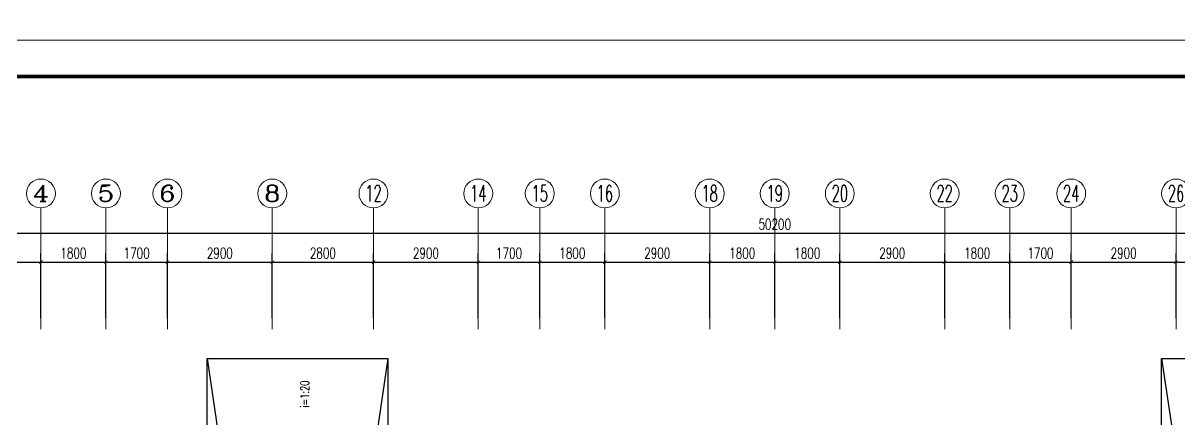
# Model space of a CAD drawing. Extents: x 3753737 to 4713801, y -857380 to 24339.
# Drawn here: x 4129222 to 4161192, y -759129 to -748179 of the extents above; entities that cross this region are included whole.
import ezdxf
from ezdxf.enums import TextEntityAlignment as Align

# ---------------------------------------------------------------- set-up
doc = ezdxf.new("R2010")
doc.units = 0
doc.header["$LTSCALE"] = 1000
doc.header["$MEASUREMENT"] = 0
doc.layers.get('0').update_dxf_attribs({"linetype": 'CONTINUOUS'})
doc.layers.get('Defpoints').update_dxf_attribs({"linetype": 'CONTINUOUS'})
doc.layers.add('!!电气', color=1, linetype='CONTINUOUS')
doc.layers.add('A-EQPM-MECH', color=191, linetype='CONTINUOUS')
for name, color, linetype, lineweight in [('AXIS', 114, 'CONTINUOUS', 20), ('AXIS_TEXT', 7, 'CONTINUOUS', 20), ('PUB_TEXT', 7, 'CONTINUOUS', 20), ('图框', 147, 'CONTINUOUS', 20)]:
    doc.layers.add(name, color=color, linetype=linetype, lineweight=lineweight)
doc.styles.add('_TCH_AXIS', font='COMPLEX', dxfattribs={"bigfont": 'GBCBIG'})
doc.styles.add('_TCH_DIM', font='SIMPLEX', dxfattribs={"bigfont": 'GBCBIG'})
doc.styles.add('_TCH_DIM_T3', font='SIMPLEX.shx', dxfattribs={"width": 0.705882, "bigfont": 'GBCBIG.shx'})
doc.styles.add('COMPLEX', font='COMPLEX')
doc.dimstyles.new('_TCH_ARCH&&100', dxfattribs={"dimtxt": 297.5, "dimasz": 100, "dimexe": 250, "dimexo": 300, "dimgap": 100, "dimtad": 1, "dimdec": 0, "dimzin": 0, "dimdsep": 46, "dimtxsty": '_TCH_DIM_T3', "dimblk": 'ARCHTICK', "dimcen": 0.09, "dimclrt": 7, "dimazin": 2, "dimtfac": 1, "dimtdec": 0, "dimtix": 1, "dimtmove": 2, "dimatfit": 3, "dimfxl": 1, "dimtolj": 1, "dimtzin": 0, "dimarcsym": 0})

# ---------------------------------------------------------------- blocks, each defined once
blk = doc.blocks.new('_ArchTick')
at = {"color": 0, "linetype": 'ByBlock', "const_width": 0.15}
blk.add_lwpolyline([(-0.5, -0.5), (0.5, 0.5)], dxfattribs=at)
blk = doc.blocks.new('*D401')
at = {"layer": 'AXIS', "color": 0, "lineweight": -2, "transparency": 16777216}
for p, q in [((-100, 19418), (-100, 22020)), ((-100, 21770), (50100, 21770)), ((50100, 19418), (50100, 22020))]:
    blk.add_line(p, q, dxfattribs=at)
at = {"layer": 'Defpoints', "color": 0, "transparency": 16777216}
for p in [(50100, 21770), (-100, 19118), (50100, 19118)]:
    blk.add_point(p, dxfattribs=at)
at = {"layer": 'AXIS', "color": 0, "lineweight": -2, "transparency": 16777216, "xscale": 100, "yscale": 100, "zscale": 100, "rotation": 180}
blk.add_blockref('_ArchTick', (-100, 21770), dxfattribs=at)
at = {"layer": 'AXIS', "color": 0, "lineweight": -2, "transparency": 16777216, "xscale": 100, "yscale": 100, "zscale": 100}
blk.add_blockref('_ArchTick', (50100, 21770), dxfattribs=at)
at = {"layer": 'AXIS', "color": 7, "transparency": 16777216, "insert": (25000, 22019), "char_height": 297.5, "attachment_point": 5, "style": '_TCH_DIM_T3'}
blk.add_mtext('\\A1;50200', dxfattribs=at)
blk = doc.blocks.new('*D404')
at = {"layer": 'AXIS', "color": 0, "lineweight": -2, "transparency": 16777216}
for p, q in [((1800, 19418), (1800, 21220)), ((4700, 19418), (4700, 21220)), ((1800, 20970), (4700, 20970))]:
    blk.add_line(p, q, dxfattribs=at)
at = {"layer": 'Defpoints', "color": 0, "transparency": 16777216}
for p in [(4700, 20970), (1800, 19118), (4700, 19118)]:
    blk.add_point(p, dxfattribs=at)
at = {"layer": 'AXIS', "color": 0, "lineweight": -2, "transparency": 16777216, "xscale": 100, "yscale": 100, "zscale": 100, "rotation": 180}
blk.add_blockref('_ArchTick', (1800, 20970), dxfattribs=at)
at = {"layer": 'AXIS', "color": 0, "lineweight": -2, "transparency": 16777216, "xscale": 100, "yscale": 100, "zscale": 100}
blk.add_blockref('_ArchTick', (4700, 20970), dxfattribs=at)
at = {"layer": 'AXIS', "color": 7, "transparency": 16777216, "insert": (3250, 21219), "char_height": 297.5, "attachment_point": 5, "style": '_TCH_DIM_T3'}
blk.add_mtext('\\A1;2900', dxfattribs=at)
blk = doc.blocks.new('*D405')
at = {"layer": 'AXIS', "color": 0, "lineweight": -2, "transparency": 16777216}
for p, q in [((4700, 19418), (4700, 21220)), ((6500, 19418), (6500, 21220)), ((4700, 20970), (6500, 20970))]:
    blk.add_line(p, q, dxfattribs=at)
at = {"layer": 'Defpoints', "color": 0, "transparency": 16777216}
for p in [(6500, 20970), (4700, 19118), (6500, 19118)]:
    blk.add_point(p, dxfattribs=at)
at = {"layer": 'AXIS', "color": 0, "lineweight": -2, "transparency": 16777216, "xscale": 100, "yscale": 100, "zscale": 100, "rotation": 180}
blk.add_blockref('_ArchTick', (4700, 20970), dxfattribs=at)
at = {"layer": 'AXIS', "color": 0, "lineweight": -2, "transparency": 16777216, "xscale": 100, "yscale": 100, "zscale": 100}
blk.add_blockref('_ArchTick', (6500, 20970), dxfattribs=at)
at = {"layer": 'AXIS', "color": 7, "transparency": 16777216, "insert": (5600, 21219), "char_height": 297.5, "attachment_point": 5, "style": '_TCH_DIM_T3'}
blk.add_mtext('\\A1;1800', dxfattribs=at)
blk = doc.blocks.new('*D406')
at = {"layer": 'AXIS', "color": 0, "lineweight": -2, "transparency": 16777216}
for p, q in [((6500, 19418), (6500, 21220)), ((8200, 19418), (8200, 21220)), ((6500, 20970), (8200, 20970))]:
    blk.add_line(p, q, dxfattribs=at)
at = {"layer": 'Defpoints', "color": 0, "transparency": 16777216}
for p in [(8200, 20970), (6500, 19118), (8200, 19118)]:
    blk.add_point(p, dxfattribs=at)
at = {"layer": 'AXIS', "color": 0, "lineweight": -2, "transparency": 16777216, "xscale": 100, "yscale": 100, "zscale": 100, "rotation": 180}
blk.add_blockref('_ArchTick', (6500, 20970), dxfattribs=at)
at = {"layer": 'AXIS', "color": 0, "lineweight": -2, "transparency": 16777216, "xscale": 100, "yscale": 100, "zscale": 100}
blk.add_blockref('_ArchTick', (8200, 20970), dxfattribs=at)
at = {"layer": 'AXIS', "color": 7, "transparency": 16777216, "insert": (7350, 21219), "char_height": 297.5, "attachment_point": 5, "style": '_TCH_DIM_T3'}
blk.add_mtext('\\A1;1700', dxfattribs=at)
blk = doc.blocks.new('*D407')
at = {"layer": 'AXIS', "color": 0, "lineweight": -2, "transparency": 16777216}
for p, q in [((8200, 19418), (8200, 21220)), ((11100, 19418), (11100, 21220)), ((8200, 20970), (11100, 20970))]:
    blk.add_line(p, q, dxfattribs=at)
at = {"layer": 'Defpoints', "color": 0, "transparency": 16777216}
for p in [(11100, 20970), (8200, 19118), (11100, 19118)]:
    blk.add_point(p, dxfattribs=at)
at = {"layer": 'AXIS', "color": 0, "lineweight": -2, "transparency": 16777216, "xscale": 100, "yscale": 100, "zscale": 100, "rotation": 180}
blk.add_blockref('_ArchTick', (8200, 20970), dxfattribs=at)
at = {"layer": 'AXIS', "color": 0, "lineweight": -2, "transparency": 16777216, "xscale": 100, "yscale": 100, "zscale": 100}
blk.add_blockref('_ArchTick', (11100, 20970), dxfattribs=at)
at = {"layer": 'AXIS', "color": 7, "transparency": 16777216, "insert": (9650, 21219), "char_height": 297.5, "attachment_point": 5, "style": '_TCH_DIM_T3'}
blk.add_mtext('\\A1;2900', dxfattribs=at)
blk = doc.blocks.new('*D408')
at = {"layer": 'AXIS', "color": 0, "lineweight": -2, "transparency": 16777216}
for p, q in [((11100, 19418), (11100, 21220)), ((13900, 19418), (13900, 21220)), ((11100, 20970), (13900, 20970))]:
    blk.add_line(p, q, dxfattribs=at)
at = {"layer": 'Defpoints', "color": 0, "transparency": 16777216}
for p in [(13900, 20970), (11100, 19118), (13900, 19118)]:
    blk.add_point(p, dxfattribs=at)
at = {"layer": 'AXIS', "color": 0, "lineweight": -2, "transparency": 16777216, "xscale": 100, "yscale": 100, "zscale": 100, "rotation": 180}
blk.add_blockref('_ArchTick', (11100, 20970), dxfattribs=at)
at = {"layer": 'AXIS', "color": 0, "lineweight": -2, "transparency": 16777216, "xscale": 100, "yscale": 100, "zscale": 100}
blk.add_blockref('_ArchTick', (13900, 20970), dxfattribs=at)
at = {"layer": 'AXIS', "color": 7, "transparency": 16777216, "insert": (12500, 21219), "char_height": 297.5, "attachment_point": 5, "style": '_TCH_DIM_T3'}
blk.add_mtext('\\A1;2800', dxfattribs=at)
blk = doc.blocks.new('*D409')
at = {"layer": 'AXIS', "color": 0, "lineweight": -2, "transparency": 16777216}
for p, q in [((13900, 19418), (13900, 21220)), ((16800, 19418), (16800, 21220)), ((13900, 20970), (16800, 20970))]:
    blk.add_line(p, q, dxfattribs=at)
at = {"layer": 'Defpoints', "color": 0, "transparency": 16777216}
for p in [(16800, 20970), (13900, 19118), (16800, 19118)]:
    blk.add_point(p, dxfattribs=at)
at = {"layer": 'AXIS', "color": 0, "lineweight": -2, "transparency": 16777216, "xscale": 100, "yscale": 100, "zscale": 100, "rotation": 180}
blk.add_blockref('_ArchTick', (13900, 20970), dxfattribs=at)
at = {"layer": 'AXIS', "color": 0, "lineweight": -2, "transparency": 16777216, "xscale": 100, "yscale": 100, "zscale": 100}
blk.add_blockref('_ArchTick', (16800, 20970), dxfattribs=at)
at = {"layer": 'AXIS', "color": 7, "transparency": 16777216, "insert": (15350, 21219), "char_height": 297.5, "attachment_point": 5, "style": '_TCH_DIM_T3'}
blk.add_mtext('\\A1;2900', dxfattribs=at)
blk = doc.blocks.new('*D410')
at = {"layer": 'AXIS', "color": 0, "lineweight": -2, "transparency": 16777216}
for p, q in [((16800, 19418), (16800, 21220)), ((18500, 19418), (18500, 21220)), ((16800, 20970), (18500, 20970))]:
    blk.add_line(p, q, dxfattribs=at)
at = {"layer": 'Defpoints', "color": 0, "transparency": 16777216}
for p in [(18500, 20970), (16800, 19118), (18500, 19118)]:
    blk.add_point(p, dxfattribs=at)
at = {"layer": 'AXIS', "color": 0, "lineweight": -2, "transparency": 16777216, "xscale": 100, "yscale": 100, "zscale": 100, "rotation": 180}
blk.add_blockref('_ArchTick', (16800, 20970), dxfattribs=at)
at = {"layer": 'AXIS', "color": 0, "lineweight": -2, "transparency": 16777216, "xscale": 100, "yscale": 100, "zscale": 100}
blk.add_blockref('_ArchTick', (18500, 20970), dxfattribs=at)
at = {"layer": 'AXIS', "color": 7, "transparency": 16777216, "insert": (17650, 21219), "char_height": 297.5, "attachment_point": 5, "style": '_TCH_DIM_T3'}
blk.add_mtext('\\A1;1700', dxfattribs=at)
blk = doc.blocks.new('*D411')
at = {"layer": 'AXIS', "color": 0, "lineweight": -2, "transparency": 16777216}
for p, q in [((18500, 19418), (18500, 21220)), ((20300, 19418), (20300, 21220)), ((18500, 20970), (20300, 20970))]:
    blk.add_line(p, q, dxfattribs=at)
at = {"layer": 'Defpoints', "color": 0, "transparency": 16777216}
for p in [(20300, 20970), (18500, 19118), (20300, 19118)]:
    blk.add_point(p, dxfattribs=at)
at = {"layer": 'AXIS', "color": 0, "lineweight": -2, "transparency": 16777216, "xscale": 100, "yscale": 100, "zscale": 100, "rotation": 180}
blk.add_blockref('_ArchTick', (18500, 20970), dxfattribs=at)
at = {"layer": 'AXIS', "color": 0, "lineweight": -2, "transparency": 16777216, "xscale": 100, "yscale": 100, "zscale": 100}
blk.add_blockref('_ArchTick', (20300, 20970), dxfattribs=at)
at = {"layer": 'AXIS', "color": 7, "transparency": 16777216, "insert": (19400, 21219), "char_height": 297.5, "attachment_point": 5, "style": '_TCH_DIM_T3'}
blk.add_mtext('\\A1;1800', dxfattribs=at)
blk = doc.blocks.new('*D412')
at = {"layer": 'AXIS', "color": 0, "lineweight": -2, "transparency": 16777216}
for p, q in [((20300, 19418), (20300, 21220)), ((23200, 19418), (23200, 21220)), ((20300, 20970), (23200, 20970))]:
    blk.add_line(p, q, dxfattribs=at)
at = {"layer": 'Defpoints', "color": 0, "transparency": 16777216}
for p in [(23200, 20970), (20300, 19118), (23200, 19118)]:
    blk.add_point(p, dxfattribs=at)
at = {"layer": 'AXIS', "color": 0, "lineweight": -2, "transparency": 16777216, "xscale": 100, "yscale": 100, "zscale": 100, "rotation": 180}
blk.add_blockref('_ArchTick', (20300, 20970), dxfattribs=at)
at = {"layer": 'AXIS', "color": 0, "lineweight": -2, "transparency": 16777216, "xscale": 100, "yscale": 100, "zscale": 100}
blk.add_blockref('_ArchTick', (23200, 20970), dxfattribs=at)
at = {"layer": 'AXIS', "color": 7, "transparency": 16777216, "insert": (21750, 21219), "char_height": 297.5, "attachment_point": 5, "style": '_TCH_DIM_T3'}
blk.add_mtext('\\A1;2900', dxfattribs=at)
blk = doc.blocks.new('*D413')
at = {"layer": 'AXIS', "color": 0, "lineweight": -2, "transparency": 16777216}
for p, q in [((23200, 19418), (23200, 21220)), ((25000, 19418), (25000, 21220)), ((23200, 20970), (25000, 20970))]:
    blk.add_line(p, q, dxfattribs=at)
at = {"layer": 'Defpoints', "color": 0, "transparency": 16777216}
for p in [(25000, 20970), (23200, 19118), (25000, 19118)]:
    blk.add_point(p, dxfattribs=at)
at = {"layer": 'AXIS', "color": 0, "lineweight": -2, "transparency": 16777216, "xscale": 100, "yscale": 100, "zscale": 100, "rotation": 180}
blk.add_blockref('_ArchTick', (23200, 20970), dxfattribs=at)
at = {"layer": 'AXIS', "color": 0, "lineweight": -2, "transparency": 16777216, "xscale": 100, "yscale": 100, "zscale": 100}
blk.add_blockref('_ArchTick', (25000, 20970), dxfattribs=at)
at = {"layer": 'AXIS', "color": 7, "transparency": 16777216, "insert": (24100, 21219), "char_height": 297.5, "attachment_point": 5, "style": '_TCH_DIM_T3'}
blk.add_mtext('\\A1;1800', dxfattribs=at)
blk = doc.blocks.new('_AXISO')
blk.add_circle((0, 0), 0.5)
at = {"layer": 'AXIS_TEXT', "style": 'COMPLEX', "width": 1.041667}
blk.add_attdef('A', text='', height=0.56, dxfattribs=at).set_placement((-0.25, -0.28), (0.25, -0.28), align=Align.FIT)
blk = doc.blocks.new('*D420')
at = {"layer": 'AXIS', "color": 0, "lineweight": -2, "transparency": 16777216}
for p, q in [((36100, 19418), (36100, 21220)), ((38900, 19418), (38900, 21220)), ((36100, 20970), (38900, 20970))]:
    blk.add_line(p, q, dxfattribs=at)
at = {"layer": 'Defpoints', "color": 0, "transparency": 16777216}
for p in [(38900, 20970), (36100, 19118), (38900, 19118)]:
    blk.add_point(p, dxfattribs=at)
at = {"layer": 'AXIS', "color": 0, "lineweight": -2, "transparency": 16777216, "xscale": 100, "yscale": 100, "zscale": 100, "rotation": 180}
blk.add_blockref('_ArchTick', (36100, 20970), dxfattribs=at)
at = {"layer": 'AXIS', "color": 0, "lineweight": -2, "transparency": 16777216, "xscale": 100, "yscale": 100, "zscale": 100}
blk.add_blockref('_ArchTick', (38900, 20970), dxfattribs=at)
at = {"layer": 'AXIS', "color": 7, "transparency": 16777216, "insert": (37500, 21219), "char_height": 297.5, "attachment_point": 5, "style": '_TCH_DIM_T3'}
blk.add_mtext('\\A1;2800', dxfattribs=at)
blk = doc.blocks.new('*D421')
at = {"layer": 'AXIS', "color": 0, "lineweight": -2, "transparency": 16777216}
for p, q in [((33200, 19418), (33200, 21220)), ((36100, 19418), (36100, 21220)), ((33200, 20970), (36100, 20970))]:
    blk.add_line(p, q, dxfattribs=at)
at = {"layer": 'Defpoints', "color": 0, "transparency": 16777216}
for p in [(36100, 20970), (33200, 19118), (36100, 19118)]:
    blk.add_point(p, dxfattribs=at)
at = {"layer": 'AXIS', "color": 0, "lineweight": -2, "transparency": 16777216, "xscale": 100, "yscale": 100, "zscale": 100, "rotation": 180}
blk.add_blockref('_ArchTick', (33200, 20970), dxfattribs=at)
at = {"layer": 'AXIS', "color": 0, "lineweight": -2, "transparency": 16777216, "xscale": 100, "yscale": 100, "zscale": 100}
blk.add_blockref('_ArchTick', (36100, 20970), dxfattribs=at)
at = {"layer": 'AXIS', "color": 7, "transparency": 16777216, "insert": (34650, 21219), "char_height": 297.5, "attachment_point": 5, "style": '_TCH_DIM_T3'}
blk.add_mtext('\\A1;2900', dxfattribs=at)
blk = doc.blocks.new('*D422')
at = {"layer": 'AXIS', "color": 0, "lineweight": -2, "transparency": 16777216}
for p, q in [((31500, 19418), (31500, 21220)), ((33200, 19418), (33200, 21220)), ((31500, 20970), (33200, 20970))]:
    blk.add_line(p, q, dxfattribs=at)
at = {"layer": 'Defpoints', "color": 0, "transparency": 16777216}
for p in [(33200, 20970), (31500, 19118), (33200, 19118)]:
    blk.add_point(p, dxfattribs=at)
at = {"layer": 'AXIS', "color": 0, "lineweight": -2, "transparency": 16777216, "xscale": 100, "yscale": 100, "zscale": 100, "rotation": 180}
blk.add_blockref('_ArchTick', (31500, 20970), dxfattribs=at)
at = {"layer": 'AXIS', "color": 0, "lineweight": -2, "transparency": 16777216, "xscale": 100, "yscale": 100, "zscale": 100}
blk.add_blockref('_ArchTick', (33200, 20970), dxfattribs=at)
at = {"layer": 'AXIS', "color": 7, "transparency": 16777216, "insert": (32350, 21219), "char_height": 297.5, "attachment_point": 5, "style": '_TCH_DIM_T3'}
blk.add_mtext('\\A1;1700', dxfattribs=at)
blk = doc.blocks.new('*D423')
at = {"layer": 'AXIS', "color": 0, "lineweight": -2, "transparency": 16777216}
for p, q in [((29700, 19418), (29700, 21220)), ((31500, 19418), (31500, 21220)), ((29700, 20970), (31500, 20970))]:
    blk.add_line(p, q, dxfattribs=at)
at = {"layer": 'Defpoints', "color": 0, "transparency": 16777216}
for p in [(31500, 20970), (29700, 19118), (31500, 19118)]:
    blk.add_point(p, dxfattribs=at)
at = {"layer": 'AXIS', "color": 0, "lineweight": -2, "transparency": 16777216, "xscale": 100, "yscale": 100, "zscale": 100, "rotation": 180}
blk.add_blockref('_ArchTick', (29700, 20970), dxfattribs=at)
at = {"layer": 'AXIS', "color": 0, "lineweight": -2, "transparency": 16777216, "xscale": 100, "yscale": 100, "zscale": 100}
blk.add_blockref('_ArchTick', (31500, 20970), dxfattribs=at)
at = {"layer": 'AXIS', "color": 7, "transparency": 16777216, "insert": (30600, 21219), "char_height": 297.5, "attachment_point": 5, "style": '_TCH_DIM_T3'}
blk.add_mtext('\\A1;1800', dxfattribs=at)
blk = doc.blocks.new('*D424')
at = {"layer": 'AXIS', "color": 0, "lineweight": -2, "transparency": 16777216}
for p, q in [((26800, 19418), (26800, 21220)), ((29700, 19418), (29700, 21220)), ((26800, 20970), (29700, 20970))]:
    blk.add_line(p, q, dxfattribs=at)
at = {"layer": 'Defpoints', "color": 0, "transparency": 16777216}
for p in [(29700, 20970), (26800, 19118), (29700, 19118)]:
    blk.add_point(p, dxfattribs=at)
at = {"layer": 'AXIS', "color": 0, "lineweight": -2, "transparency": 16777216, "xscale": 100, "yscale": 100, "zscale": 100, "rotation": 180}
blk.add_blockref('_ArchTick', (26800, 20970), dxfattribs=at)
at = {"layer": 'AXIS', "color": 0, "lineweight": -2, "transparency": 16777216, "xscale": 100, "yscale": 100, "zscale": 100}
blk.add_blockref('_ArchTick', (29700, 20970), dxfattribs=at)
at = {"layer": 'AXIS', "color": 7, "transparency": 16777216, "insert": (28250, 21219), "char_height": 297.5, "attachment_point": 5, "style": '_TCH_DIM_T3'}
blk.add_mtext('\\A1;2900', dxfattribs=at)
blk = doc.blocks.new('*D425')
at = {"layer": 'AXIS', "color": 0, "lineweight": -2, "transparency": 16777216}
for p, q in [((25000, 19418), (25000, 21220)), ((26800, 19418), (26800, 21220)), ((25000, 20970), (26800, 20970))]:
    blk.add_line(p, q, dxfattribs=at)
at = {"layer": 'Defpoints', "color": 0, "transparency": 16777216}
for p in [(26800, 20970), (25000, 19118), (26800, 19118)]:
    blk.add_point(p, dxfattribs=at)
at = {"layer": 'AXIS', "color": 0, "lineweight": -2, "transparency": 16777216, "xscale": 100, "yscale": 100, "zscale": 100, "rotation": 180}
blk.add_blockref('_ArchTick', (25000, 20970), dxfattribs=at)
at = {"layer": 'AXIS', "color": 0, "lineweight": -2, "transparency": 16777216, "xscale": 100, "yscale": 100, "zscale": 100}
blk.add_blockref('_ArchTick', (26800, 20970), dxfattribs=at)
at = {"layer": 'AXIS', "color": 7, "transparency": 16777216, "insert": (25900, 21219), "char_height": 297.5, "attachment_point": 5, "style": '_TCH_DIM_T3'}
blk.add_mtext('\\A1;1800', dxfattribs=at)
blk = doc.blocks.new('A$C66B635E3')
at = {"layer": 'A-EQPM-MECH', "color": 252}
for points in [[(9300.3, 15600), (9300.3, 18300), (14300.2, 18300), (14300.2, 15600)], [(9300.3, 18300), (9700, 15600)], [(14300, 18300), (13900, 15600)], [(35700.3, 15600), (35700.3, 18300), (40700.2, 18300), (40700.2, 15600)], [(35700.3, 18300), (36100, 15600)]]:
    blk.add_lwpolyline(points, dxfattribs=at)
at = {"layer": 'AXIS'}
for p, q in [((4700, 19118.1), (4700, 22469.9)), ((6500, 19118.1), (6500, 22469.9)), ((8200, 19118.1), (8200, 22469.9)), ((11100, 19118.1), (11100, 22469.9)), ((13900, 19118.1), (13900, 22469.9)), ((16800, 19118.1), (16800, 22469.9)), ((18500, 19118.1), (18500, 22469.9)), ((20300, 19118.1), (20300, 22469.9)), ((23200, 19118.1), (23200, 22469.9)), ((25000, 19118.1), (25000, 22469.9)), ((26800, 19118.1), (26800, 22469.9)), ((29700, 19118.1), (29700, 22469.9)), ((31500, 19118.1), (31500, 22469.9)), ((33200, 19118.1), (33200, 22469.9)), ((36100, 19118.1), (36100, 22469.9))]:
    blk.add_line(p, q, dxfattribs=at)
ref = blk.add_blockref('_AXISO', (4700, 22869.9), dxfattribs=dict(at, xscale=800, yscale=800, zscale=800))
ref.add_attrib('A', '4', dxfattribs={"layer": 'AXIS_TEXT', "height": 452.5, "style": '_TCH_AXIS', "width": 1.3125}).set_placement((4473.7, 22643.6), (4926.3, 22643.6), align=Align.FIT)
ref = blk.add_blockref('_AXISO', (6500, 22869.9), dxfattribs=dict(at, xscale=800, yscale=800, zscale=800))
ref.add_attrib('A', '5', dxfattribs={"layer": 'AXIS_TEXT', "height": 452.5, "style": '_TCH_AXIS', "width": 1.5}).set_placement((6273.7, 22643.6), (6726.3, 22643.6), align=Align.FIT)
ref = blk.add_blockref('_AXISO', (8200, 22869.9), dxfattribs=dict(at, xscale=800, yscale=800, zscale=800))
ref.add_attrib('A', '6', dxfattribs={"layer": 'AXIS_TEXT', "height": 452.5, "style": '_TCH_AXIS', "width": 1.5}).set_placement((7973.7, 22643.6), (8426.3, 22643.6), align=Align.FIT)
ref = blk.add_blockref('_AXISO', (11100, 22869.9), dxfattribs=dict(at, xscale=800, yscale=800, zscale=800))
ref.add_attrib('A', '8', dxfattribs={"layer": 'AXIS_TEXT', "height": 452.5, "style": '_TCH_AXIS', "width": 1.5}).set_placement((10873.7, 22643.6), (11326.3, 22643.6), align=Align.FIT)
ref = blk.add_blockref('_AXISO', (13900, 22869.9), dxfattribs=dict(at, xscale=800, yscale=800, zscale=800))
ref.add_attrib('A', '12', dxfattribs={"layer": 'AXIS_TEXT', "height": 452.55, "style": '_TCH_AXIS', "width": 0.724138}).set_placement((13673.7, 22643.6), (14126.3, 22643.6), align=Align.FIT)
ref = blk.add_blockref('_AXISO', (16800, 22869.9), dxfattribs=dict(at, xscale=800, yscale=800, zscale=800))
ref.add_attrib('A', '14', dxfattribs={"layer": 'AXIS_TEXT', "height": 452.55, "style": '_TCH_AXIS', "width": 0.677419}).set_placement((16573.7, 22643.6), (17026.3, 22643.6), align=Align.FIT)
ref = blk.add_blockref('_AXISO', (18500, 22869.9), dxfattribs=dict(at, xscale=800, yscale=800, zscale=800))
ref.add_attrib('A', '15', dxfattribs={"layer": 'AXIS_TEXT', "height": 452.55, "style": '_TCH_AXIS', "width": 0.724138}).set_placement((18273.7, 22643.6), (18726.3, 22643.6), align=Align.FIT)
ref = blk.add_blockref('_AXISO', (20300, 22869.9), dxfattribs=dict(at, xscale=800, yscale=800, zscale=800))
ref.add_attrib('A', '16', dxfattribs={"layer": 'AXIS_TEXT', "height": 452.55, "style": '_TCH_AXIS', "width": 0.724138}).set_placement((20073.7, 22643.6), (20526.3, 22643.6), align=Align.FIT)
ref = blk.add_blockref('_AXISO', (23200, 22869.9), dxfattribs=dict(at, xscale=800, yscale=800, zscale=800))
ref.add_attrib('A', '18', dxfattribs={"layer": 'AXIS_TEXT', "height": 452.55, "style": '_TCH_AXIS', "width": 0.724138}).set_placement((22973.7, 22643.6), (23426.3, 22643.6), align=Align.FIT)
ref = blk.add_blockref('_AXISO', (25000, 22869.9), dxfattribs=dict(at, xscale=800, yscale=800, zscale=800))
ref.add_attrib('A', '19', dxfattribs={"layer": 'AXIS_TEXT', "height": 452.55, "style": '_TCH_AXIS', "width": 0.724138}).set_placement((24773.7, 22643.6), (25226.3, 22643.6), align=Align.FIT)
ref = blk.add_blockref('_AXISO', (26800, 22869.9), dxfattribs=dict(at, xscale=800, yscale=800, zscale=800))
ref.add_attrib('A', '20', dxfattribs={"layer": 'AXIS_TEXT', "height": 452.55, "style": '_TCH_AXIS', "width": 0.617647}).set_placement((26573.7, 22643.6), (27026.3, 22643.6), align=Align.FIT)
ref = blk.add_blockref('_AXISO', (29700, 22869.9), dxfattribs=dict(at, xscale=800, yscale=800, zscale=800))
ref.add_attrib('A', '22', dxfattribs={"layer": 'AXIS_TEXT', "height": 452.55, "style": '_TCH_AXIS', "width": 0.617647}).set_placement((29473.7, 22643.6), (29926.3, 22643.6), align=Align.FIT)
ref = blk.add_blockref('_AXISO', (31500, 22869.9), dxfattribs=dict(at, xscale=800, yscale=800, zscale=800))
ref.add_attrib('A', '23', dxfattribs={"layer": 'AXIS_TEXT', "height": 452.55, "style": '_TCH_AXIS', "width": 0.617647}).set_placement((31273.7, 22643.6), (31726.3, 22643.6), align=Align.FIT)
ref = blk.add_blockref('_AXISO', (33200, 22869.9), dxfattribs=dict(at, xscale=800, yscale=800, zscale=800))
ref.add_attrib('A', '24', dxfattribs={"layer": 'AXIS_TEXT', "height": 452.55, "style": '_TCH_AXIS', "width": 0.583333}).set_placement((32973.7, 22643.6), (33426.3, 22643.6), align=Align.FIT)
ref = blk.add_blockref('_AXISO', (36100, 22869.9), dxfattribs=dict(at, xscale=800, yscale=800, zscale=800))
ref.add_attrib('A', '26', dxfattribs={"layer": 'AXIS_TEXT', "height": 452.55, "style": '_TCH_AXIS', "width": 0.617647}).set_placement((35873.7, 22643.6), (36326.3, 22643.6), align=Align.FIT)
at = {"layer": 'PUB_TEXT', "color": 252, "style": '_TCH_DIM', "width": 0.705882}
blk.add_text('i=1:20', height=238, rotation=90, dxfattribs=at).set_placement((12118.1, 16943.7))
at = {"layer": 'AXIS'}
for p1, p2, distance, text, picture, middle in [((-100, 19118.1), (50100, 19118.1), 2651.8, '50200', '*D401', (25000, 22018.6)), ((1800, 19118.1), (4700, 19118.1), 1851.8, '2900', '*D404', (3250, 21218.6)), ((4700, 19118.1), (6500, 19118.1), 1851.8, '1800', '*D405', (5600, 21218.6)), ((6500, 19118.1), (8200, 19118.1), 1851.8, '1700', '*D406', (7350, 21218.6)), ((8200, 19118.1), (11100, 19118.1), 1851.8, '2900', '*D407', (9650, 21218.6)), ((11100, 19118.1), (13900, 19118.1), 1851.8, '2800', '*D408', (12500, 21218.6)), ((13900, 19118.1), (16800, 19118.1), 1851.8, '2900', '*D409', (15350, 21218.6)), ((16800, 19118.1), (18500, 19118.1), 1851.8, '1700', '*D410', (17650, 21218.6)), ((18500, 19118.1), (20300, 19118.1), 1851.8, '1800', '*D411', (19400, 21218.6)), ((20300, 19118.1), (23200, 19118.1), 1851.8, '2900', '*D412', (21750, 21218.6)), ((23200, 19118.1), (25000, 19118.1), 1851.8, '1800', '*D413', (24100, 21218.6)), ((25000, 19118.1), (26800, 19118.1), 1851.8, '1800', '*D425', (25900, 21218.6)), ((26800, 19118.1), (29700, 19118.1), 1851.8, '2900', '*D424', (28250, 21218.6)), ((29700, 19118.1), (31500, 19118.1), 1851.8, '1800', '*D423', (30600, 21218.6)), ((31500, 19118.1), (33200, 19118.1), 1851.8, '1700', '*D422', (32350, 21218.6)), ((33200, 19118.1), (36100, 19118.1), 1851.8, '2900', '*D421', (34650, 21218.6)), ((36100, 19118.1), (38900, 19118.1), 1851.8, '2800', '*D420', (37500, 21218.6))]:
    dim = blk.add_aligned_dim(p1=p1, p2=p2, distance=distance, text=text, dimstyle='_TCH_ARCH&&100', dxfattribs=at)
    dim.commit()
    dim.dimension.update_dxf_attribs({"geometry": picture, "text_midpoint": middle})

msp = doc.modelspace()

# ---------------------------------------------------------------- linework, layer by layer
at = {"layer": '图框'}
for points in [[(4110711, -689253.6), (4194811, -689253.6), (4194811, -748653.6), (4110711, -748653.6)], [(4110711, -748653.6), (4194811, -748653.6), (4194811, -808053.6), (4110711, -808053.6)]]:
    msp.add_lwpolyline(points, close=True, dxfattribs=at)
at = {"layer": '图框', "const_width": 100}
msp.add_lwpolyline([(4193811, -807053.6), (4193811, -749653.6), (4113211, -749653.6), (4113211, -807053.6)], close=True, dxfattribs=at)

# ---------------------------------------------------------------- block references
at = {"layer": '!!电气'}
msp.add_blockref('A$C66B635E3', (4125013.4, -775762.1), dxfattribs=at)

doc.saveas('drawing.dxf')
